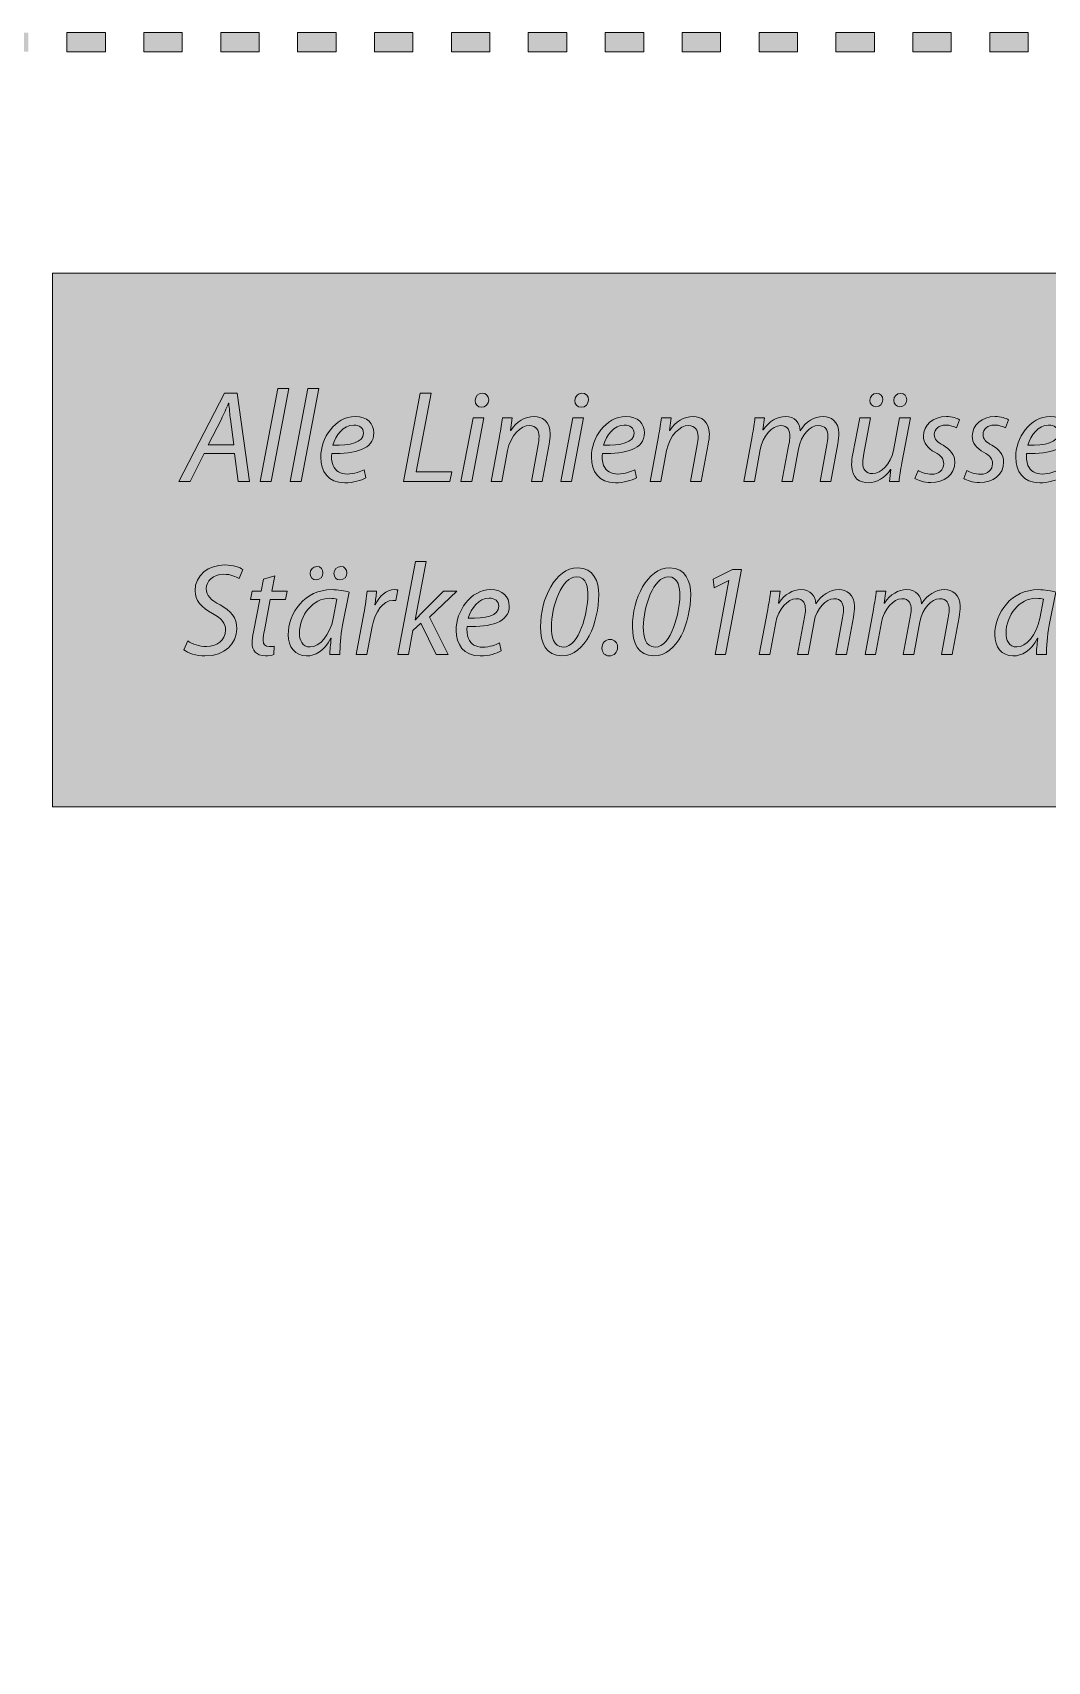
# Model space of a CAD drawing. Header units: inches. Extents: x 0 to 395, y 0 to 191.
# Drawn here: x 244.4 to 281.7, y 95.6 to 155.4 of the extents above; entities that cross this region are included whole.
import ezdxf

# ---------------------------------------------------------------- set-up
doc = ezdxf.new("R2010")
doc.units = ezdxf.units.IN
doc.header["$MEASUREMENT"] = 0
doc.layers.add('Template', color=7, linetype='Continuous')

# ---------------------------------------------------------------- blocks, each defined once
blk = doc.blocks.new('block 32')
at = {"layer": 'Template', "lineweight": 0}
for points in [[(252.779, 138.909), (253.428, 142.318), (253.826, 142.318), (253.178, 138.909), (252.779, 138.909)], [(253.878, 138.909), (254.527, 142.318), (254.925, 142.318), (254.277, 138.909), (253.878, 138.909)], [(250.721, 139.932), (250.207, 138.909), (249.784, 138.909), (251.46, 142.145), (251.926, 142.145), (252.377, 138.909), (251.969, 138.909), (251.834, 139.932), (250.721, 139.932)], [(258.649, 142.145), (259.048, 142.145), (258.496, 139.255), (259.802, 139.255), (259.735, 138.909), (258.035, 138.909), (258.649, 142.145)], [(260.142, 138.909), (260.588, 141.233), (260.982, 141.233), (260.54, 138.909), (260.142, 138.909)], [(263.804, 138.909), (264.251, 141.233), (264.644, 141.233), (264.203, 138.909), (263.804, 138.909)], [(269.978, 135.277), (269.969, 135.277), (269.436, 135.008), (269.393, 135.325), (270.103, 135.68), (270.439, 135.68), (269.849, 132.559), (269.465, 132.559), (269.978, 135.277)]]:
    blk.add_lwpolyline(points, dxfattribs=at)
for points, knots in [([(251.805, 140.249), (251.805, 140.249), (251.681, 141.185), (251.681, 141.185), (251.661, 141.353), (251.638, 141.593), (251.623, 141.78), (251.623, 141.78), (251.614, 141.78), (251.614, 141.78), (251.527, 141.588), (251.445, 141.387), (251.349, 141.19), (251.349, 141.19), (250.865, 140.249), (250.865, 140.249), (250.865, 140.249), (251.805, 140.249), (251.805, 140.249)], [0, 0, 0, 0, 1, 1, 1, 2, 2, 2, 3, 3, 3, 4, 4, 4, 5, 5, 5, 6, 6, 6, 6]), ([(260.66, 141.876), (260.665, 142.03), (260.781, 142.145), (260.92, 142.145), (261.064, 142.145), (261.16, 142.04), (261.16, 141.896), (261.155, 141.737), (261.045, 141.627), (260.886, 141.627), (260.747, 141.627), (260.66, 141.732), (260.66, 141.876)], [0, 0, 0, 0, 1, 1, 1, 2, 2, 2, 3, 3, 3, 4, 4, 4, 4]), ([(264.323, 141.876), (264.327, 142.03), (264.443, 142.145), (264.582, 142.145), (264.726, 142.145), (264.822, 142.04), (264.822, 141.896), (264.817, 141.737), (264.707, 141.627), (264.549, 141.627), (264.409, 141.627), (264.323, 141.732), (264.323, 141.876)], [0, 0, 0, 0, 1, 1, 1, 2, 2, 2, 3, 3, 3, 4, 4, 4, 4]), ([(275.146, 141.881), (275.146, 142.025), (275.257, 142.136), (275.396, 142.136), (275.535, 142.136), (275.622, 142.03), (275.622, 141.9), (275.622, 141.761), (275.521, 141.646), (275.372, 141.646), (275.242, 141.646), (275.146, 141.747), (275.146, 141.881)], [0, 0, 0, 0, 1, 1, 1, 2, 2, 2, 3, 3, 3, 4, 4, 4, 4]), ([(276.025, 141.881), (276.025, 142.025), (276.135, 142.136), (276.275, 142.136), (276.414, 142.136), (276.5, 142.03), (276.5, 141.9), (276.5, 141.761), (276.4, 141.646), (276.246, 141.646), (276.116, 141.646), (276.025, 141.747), (276.025, 141.881)], [0, 0, 0, 0, 1, 1, 1, 2, 2, 2, 3, 3, 3, 4, 4, 4, 4]), ([(256.648, 139.039), (256.476, 138.943), (256.192, 138.856), (255.88, 138.856), (255.265, 138.856), (254.997, 139.279), (254.997, 139.792), (254.997, 140.494), (255.515, 141.286), (256.264, 141.286), (256.706, 141.286), (256.946, 141.022), (256.946, 140.686), (256.946, 140.076), (256.26, 139.917), (255.4, 139.932), (255.381, 139.831), (255.395, 139.615), (255.448, 139.49), (255.539, 139.279), (255.726, 139.178), (255.966, 139.178), (256.24, 139.178), (256.447, 139.26), (256.591, 139.336), (256.591, 139.336), (256.648, 139.039), (256.648, 139.039)], [0, 0, 0, 0, 1, 1, 1, 2, 2, 2, 3, 3, 3, 4, 4, 4, 5, 5, 5, 6, 6, 6, 7, 7, 7, 8, 8, 8, 9, 9, 9, 9]), ([(261.246, 138.909), (261.246, 138.909), (261.553, 140.556), (261.553, 140.556), (261.606, 140.815), (261.64, 141.041), (261.664, 141.233), (261.664, 141.233), (262.019, 141.233), (262.019, 141.233), (262.019, 141.233), (261.961, 140.777), (261.961, 140.777), (261.961, 140.777), (261.971, 140.777), (261.971, 140.777), (262.177, 141.103), (262.494, 141.286), (262.83, 141.286), (263.109, 141.286), (263.421, 141.127), (263.421, 140.642), (263.421, 140.537), (263.402, 140.393), (263.378, 140.268), (263.378, 140.268), (263.118, 138.909), (263.118, 138.909), (263.118, 138.909), (262.725, 138.909), (262.725, 138.909), (262.725, 138.909), (262.979, 140.253), (262.979, 140.253), (262.993, 140.345), (263.008, 140.45), (263.008, 140.551), (263.008, 140.782), (262.917, 140.955), (262.643, 140.955), (262.36, 140.955), (261.956, 140.614), (261.851, 140.037), (261.851, 140.037), (261.64, 138.909), (261.64, 138.909), (261.64, 138.909), (261.246, 138.909), (261.246, 138.909)], [0, 0, 0, 0, 1, 1, 1, 2, 2, 2, 3, 3, 3, 4, 4, 4, 5, 5, 5, 6, 6, 6, 7, 7, 7, 8, 8, 8, 9, 9, 9, 10, 10, 10, 11, 11, 11, 12, 12, 12, 13, 13, 13, 14, 14, 14, 15, 15, 15, 16, 16, 16, 16]), ([(266.579, 139.039), (266.406, 138.943), (266.123, 138.856), (265.81, 138.856), (265.196, 138.856), (264.927, 139.279), (264.927, 139.792), (264.927, 140.494), (265.446, 141.286), (266.195, 141.286), (266.637, 141.286), (266.877, 141.022), (266.877, 140.686), (266.877, 140.076), (266.19, 139.917), (265.331, 139.932), (265.311, 139.831), (265.326, 139.615), (265.378, 139.49), (265.47, 139.279), (265.657, 139.178), (265.897, 139.178), (266.171, 139.178), (266.377, 139.26), (266.521, 139.336), (266.521, 139.336), (266.579, 139.039), (266.579, 139.039)], [0, 0, 0, 0, 1, 1, 1, 2, 2, 2, 3, 3, 3, 4, 4, 4, 5, 5, 5, 6, 6, 6, 7, 7, 7, 8, 8, 8, 9, 9, 9, 9]), ([(267.082, 138.909), (267.082, 138.909), (267.389, 140.556), (267.389, 140.556), (267.442, 140.815), (267.476, 141.041), (267.5, 141.233), (267.5, 141.233), (267.855, 141.233), (267.855, 141.233), (267.855, 141.233), (267.798, 140.777), (267.798, 140.777), (267.798, 140.777), (267.807, 140.777), (267.807, 140.777), (268.014, 141.103), (268.331, 141.286), (268.667, 141.286), (268.945, 141.286), (269.257, 141.127), (269.257, 140.642), (269.257, 140.537), (269.238, 140.393), (269.214, 140.268), (269.214, 140.268), (268.955, 138.909), (268.955, 138.909), (268.955, 138.909), (268.561, 138.909), (268.561, 138.909), (268.561, 138.909), (268.816, 140.253), (268.816, 140.253), (268.83, 140.345), (268.844, 140.45), (268.844, 140.551), (268.844, 140.782), (268.753, 140.955), (268.479, 140.955), (268.196, 140.955), (267.793, 140.614), (267.687, 140.037), (267.687, 140.037), (267.476, 138.909), (267.476, 138.909), (267.476, 138.909), (267.082, 138.909), (267.082, 138.909)], [0, 0, 0, 0, 1, 1, 1, 2, 2, 2, 3, 3, 3, 4, 4, 4, 5, 5, 5, 6, 6, 6, 7, 7, 7, 8, 8, 8, 9, 9, 9, 10, 10, 10, 11, 11, 11, 12, 12, 12, 13, 13, 13, 14, 14, 14, 15, 15, 15, 16, 16, 16, 16]), ([(270.519, 138.909), (270.519, 138.909), (270.826, 140.556), (270.826, 140.556), (270.874, 140.815), (270.908, 141.041), (270.932, 141.233), (270.932, 141.233), (271.282, 141.233), (271.282, 141.233), (271.282, 141.233), (271.225, 140.796), (271.225, 140.796), (271.225, 140.796), (271.234, 140.796), (271.234, 140.796), (271.45, 141.122), (271.743, 141.286), (272.051, 141.286), (272.406, 141.286), (272.574, 141.06), (272.593, 140.767), (272.8, 141.103), (273.098, 141.281), (273.443, 141.286), (273.712, 141.286), (274.01, 141.113), (274.01, 140.676), (274.01, 140.57), (273.995, 140.412), (273.971, 140.282), (273.971, 140.282), (273.712, 138.909), (273.712, 138.909), (273.712, 138.909), (273.323, 138.909), (273.323, 138.909), (273.323, 138.909), (273.573, 140.249), (273.573, 140.249), (273.592, 140.34), (273.606, 140.455), (273.606, 140.551), (273.606, 140.796), (273.515, 140.955), (273.256, 140.955), (272.968, 140.955), (272.622, 140.618), (272.526, 140.1), (272.526, 140.1), (272.305, 138.909), (272.305, 138.909), (272.305, 138.909), (271.921, 138.909), (271.921, 138.909), (271.921, 138.909), (272.18, 140.273), (272.18, 140.273), (272.199, 140.378), (272.209, 140.465), (272.209, 140.556), (272.209, 140.753), (272.156, 140.955), (271.863, 140.955), (271.575, 140.955), (271.21, 140.57), (271.119, 140.076), (271.119, 140.076), (270.908, 138.909), (270.908, 138.909), (270.908, 138.909), (270.519, 138.909), (270.519, 138.909)], [0, 0, 0, 0, 1, 1, 1, 2, 2, 2, 3, 3, 3, 4, 4, 4, 5, 5, 5, 6, 6, 6, 7, 7, 7, 8, 8, 8, 9, 9, 9, 10, 10, 10, 11, 11, 11, 12, 12, 12, 13, 13, 13, 14, 14, 14, 15, 15, 15, 16, 16, 16, 17, 17, 17, 18, 18, 18, 19, 19, 19, 20, 20, 20, 21, 21, 21, 22, 22, 22, 23, 23, 23, 24, 24, 24, 24]), ([(276.635, 141.233), (276.635, 141.233), (276.323, 139.586), (276.323, 139.586), (276.27, 139.327), (276.241, 139.101), (276.217, 138.909), (276.217, 138.909), (275.862, 138.909), (275.862, 138.909), (275.862, 138.909), (275.919, 139.346), (275.919, 139.346), (275.919, 139.346), (275.91, 139.346), (275.91, 139.346), (275.703, 139.043), (275.401, 138.856), (275.094, 138.856), (274.796, 138.856), (274.479, 139), (274.479, 139.528), (274.479, 139.639), (274.493, 139.769), (274.522, 139.922), (274.522, 139.922), (274.777, 141.233), (274.777, 141.233), (274.777, 141.233), (275.17, 141.233), (275.17, 141.233), (275.17, 141.233), (274.926, 139.936), (274.926, 139.936), (274.901, 139.807), (274.887, 139.697), (274.887, 139.596), (274.887, 139.355), (274.983, 139.192), (275.257, 139.192), (275.545, 139.192), (275.915, 139.533), (276.011, 140.042), (276.011, 140.042), (276.236, 141.233), (276.236, 141.233), (276.236, 141.233), (276.635, 141.233), (276.635, 141.233)], [0, 0, 0, 0, 1, 1, 1, 2, 2, 2, 3, 3, 3, 4, 4, 4, 5, 5, 5, 6, 6, 6, 7, 7, 7, 8, 8, 8, 9, 9, 9, 10, 10, 10, 11, 11, 11, 12, 12, 12, 13, 13, 13, 14, 14, 14, 15, 15, 15, 16, 16, 16, 16]), ([(276.917, 139.312), (277.027, 139.245), (277.224, 139.168), (277.416, 139.168), (277.685, 139.168), (277.858, 139.341), (277.858, 139.548), (277.858, 139.73), (277.777, 139.841), (277.532, 139.975), (277.263, 140.124), (277.114, 140.33), (277.114, 140.57), (277.114, 140.974), (277.465, 141.286), (277.954, 141.286), (278.166, 141.286), (278.353, 141.228), (278.439, 141.171), (278.439, 141.171), (278.329, 140.868), (278.329, 140.868), (278.247, 140.916), (278.098, 140.974), (277.925, 140.974), (277.685, 140.974), (277.512, 140.825), (277.512, 140.623), (277.512, 140.455), (277.623, 140.349), (277.834, 140.234), (278.094, 140.09), (278.266, 139.884), (278.266, 139.624), (278.266, 139.135), (277.873, 138.861), (277.383, 138.861), (277.133, 138.866), (276.907, 138.938), (276.802, 139.019), (276.802, 139.019), (276.917, 139.312), (276.917, 139.312)], [0, 0, 0, 0, 1, 1, 1, 2, 2, 2, 3, 3, 3, 4, 4, 4, 5, 5, 5, 6, 6, 6, 7, 7, 7, 8, 8, 8, 9, 9, 9, 10, 10, 10, 11, 11, 11, 12, 12, 12, 13, 13, 13, 14, 14, 14, 14]), ([(278.708, 139.312), (278.818, 139.245), (279.015, 139.168), (279.207, 139.168), (279.476, 139.168), (279.649, 139.341), (279.649, 139.548), (279.649, 139.73), (279.567, 139.841), (279.322, 139.975), (279.053, 140.124), (278.904, 140.33), (278.904, 140.57), (278.904, 140.974), (279.255, 141.286), (279.745, 141.286), (279.956, 141.286), (280.143, 141.228), (280.23, 141.171), (280.23, 141.171), (280.119, 140.868), (280.119, 140.868), (280.038, 140.916), (279.889, 140.974), (279.716, 140.974), (279.476, 140.974), (279.303, 140.825), (279.303, 140.623), (279.303, 140.455), (279.413, 140.349), (279.625, 140.234), (279.884, 140.09), (280.057, 139.884), (280.057, 139.624), (280.057, 139.135), (279.663, 138.861), (279.173, 138.861), (278.924, 138.866), (278.698, 138.938), (278.592, 139.019), (278.592, 139.019), (278.708, 139.312), (278.708, 139.312)], [0, 0, 0, 0, 1, 1, 1, 2, 2, 2, 3, 3, 3, 4, 4, 4, 5, 5, 5, 6, 6, 6, 7, 7, 7, 8, 8, 8, 9, 9, 9, 10, 10, 10, 11, 11, 11, 12, 12, 12, 13, 13, 13, 14, 14, 14, 14]), ([(282.15, 139.039), (281.977, 138.943), (281.693, 138.856), (281.381, 138.856), (280.767, 138.856), (280.498, 139.279), (280.498, 139.792), (280.498, 140.494), (281.016, 141.286), (281.765, 141.286), (282.207, 141.286), (282.448, 141.022), (282.448, 140.686), (282.448, 140.076), (281.761, 139.917), (280.901, 139.932), (280.882, 139.831), (280.897, 139.615), (280.949, 139.49), (281.041, 139.279), (281.228, 139.178), (281.468, 139.178), (281.742, 139.178), (281.948, 139.26), (282.092, 139.336), (282.092, 139.336), (282.15, 139.039), (282.15, 139.039)], [0, 0, 0, 0, 1, 1, 1, 2, 2, 2, 3, 3, 3, 4, 4, 4, 5, 5, 5, 6, 6, 6, 7, 7, 7, 8, 8, 8, 9, 9, 9, 9]), ([(256.207, 140.974), (255.827, 140.974), (255.544, 140.604), (255.443, 140.239), (256.072, 140.23), (256.562, 140.316), (256.562, 140.681), (256.562, 140.868), (256.418, 140.974), (256.207, 140.974)], [0, 0, 0, 0, 1, 1, 1, 2, 2, 2, 3, 3, 3, 3]), ([(266.137, 140.974), (265.758, 140.974), (265.475, 140.604), (265.374, 140.239), (266.003, 140.23), (266.493, 140.316), (266.493, 140.681), (266.493, 140.868), (266.348, 140.974), (266.137, 140.974)], [0, 0, 0, 0, 1, 1, 1, 2, 2, 2, 3, 3, 3, 3]), ([(281.708, 140.974), (281.329, 140.974), (281.045, 140.604), (280.944, 140.239), (281.573, 140.23), (282.063, 140.316), (282.063, 140.681), (282.063, 140.868), (281.919, 140.974), (281.708, 140.974)], [0, 0, 0, 0, 1, 1, 1, 2, 2, 2, 3, 3, 3, 3]), ([(250.115, 133.058), (250.293, 132.938), (250.533, 132.852), (250.802, 132.852), (251.167, 132.852), (251.503, 133.068), (251.503, 133.457), (251.503, 133.697), (251.369, 133.88), (251.028, 134.062), (250.615, 134.288), (250.384, 134.547), (250.384, 134.893), (250.384, 135.474), (250.884, 135.843), (251.479, 135.843), (251.796, 135.843), (252.031, 135.752), (252.142, 135.675), (252.142, 135.675), (251.998, 135.349), (251.998, 135.349), (251.897, 135.411), (251.695, 135.502), (251.436, 135.502), (251.037, 135.502), (250.797, 135.238), (250.797, 134.974), (250.797, 134.71), (250.96, 134.561), (251.301, 134.374), (251.7, 134.158), (251.916, 133.903), (251.916, 133.505), (251.916, 132.948), (251.479, 132.506), (250.749, 132.506), (250.427, 132.511), (250.106, 132.612), (249.971, 132.732), (249.971, 132.732), (250.115, 133.058), (250.115, 133.058)], [0, 0, 0, 0, 1, 1, 1, 2, 2, 2, 3, 3, 3, 4, 4, 4, 5, 5, 5, 6, 6, 6, 7, 7, 7, 8, 8, 8, 9, 9, 9, 10, 10, 10, 11, 11, 11, 12, 12, 12, 13, 13, 13, 14, 14, 14, 14]), ([(254.604, 135.531), (254.604, 135.675), (254.714, 135.786), (254.853, 135.786), (254.993, 135.786), (255.079, 135.68), (255.079, 135.55), (255.079, 135.411), (254.978, 135.296), (254.83, 135.296), (254.7, 135.296), (254.604, 135.397), (254.604, 135.531)], [0, 0, 0, 0, 1, 1, 1, 2, 2, 2, 3, 3, 3, 4, 4, 4, 4]), ([(255.482, 135.531), (255.482, 135.675), (255.593, 135.786), (255.732, 135.786), (255.871, 135.786), (255.958, 135.68), (255.958, 135.55), (255.958, 135.411), (255.857, 135.296), (255.703, 135.296), (255.574, 135.296), (255.482, 135.397), (255.482, 135.531)], [0, 0, 0, 0, 1, 1, 1, 2, 2, 2, 3, 3, 3, 4, 4, 4, 4]), ([(257.82, 132.559), (257.82, 132.559), (258.468, 135.968), (258.468, 135.968), (258.468, 135.968), (258.867, 135.968), (258.867, 135.968), (258.867, 135.968), (258.458, 133.831), (258.458, 133.831), (258.458, 133.831), (258.468, 133.831), (258.468, 133.831), (258.535, 133.913), (258.622, 134.004), (258.684, 134.067), (258.684, 134.067), (259.5, 134.883), (259.5, 134.883), (259.5, 134.883), (259.995, 134.883), (259.995, 134.883), (259.995, 134.883), (258.982, 133.927), (258.982, 133.927), (258.982, 133.927), (259.673, 132.559), (259.673, 132.559), (259.673, 132.559), (259.236, 132.559), (259.236, 132.559), (259.236, 132.559), (258.674, 133.707), (258.674, 133.707), (258.674, 133.707), (258.381, 133.442), (258.381, 133.442), (258.381, 133.442), (258.213, 132.559), (258.213, 132.559), (258.213, 132.559), (257.82, 132.559), (257.82, 132.559)], [0, 0, 0, 0, 1, 1, 1, 2, 2, 2, 3, 3, 3, 4, 4, 4, 5, 5, 5, 6, 6, 6, 7, 7, 7, 8, 8, 8, 9, 9, 9, 10, 10, 10, 11, 11, 11, 12, 12, 12, 13, 13, 13, 14, 14, 14, 14]), ([(265.198, 134.753), (265.198, 133.731), (264.718, 132.506), (263.844, 132.506), (263.268, 132.506), (263.061, 132.977), (263.061, 133.577), (263.061, 134.614), (263.604, 135.733), (264.425, 135.733), (265.02, 135.733), (265.198, 135.238), (265.198, 134.753)], [0, 0, 0, 0, 1, 1, 1, 2, 2, 2, 3, 3, 3, 4, 4, 4, 4]), ([(268.572, 134.753), (268.572, 133.731), (268.092, 132.506), (267.218, 132.506), (266.642, 132.506), (266.435, 132.977), (266.435, 133.577), (266.435, 134.614), (266.978, 135.733), (267.799, 135.733), (268.395, 135.733), (268.572, 135.238), (268.572, 134.753)], [0, 0, 0, 0, 1, 1, 1, 2, 2, 2, 3, 3, 3, 4, 4, 4, 4]), ([(253.313, 135.44), (253.313, 135.44), (253.207, 134.883), (253.207, 134.883), (253.207, 134.883), (253.764, 134.883), (253.764, 134.883), (253.764, 134.883), (253.702, 134.571), (253.702, 134.571), (253.702, 134.571), (253.145, 134.571), (253.145, 134.571), (253.145, 134.571), (252.933, 133.442), (252.933, 133.442), (252.904, 133.313), (252.885, 133.193), (252.885, 133.073), (252.885, 132.933), (252.953, 132.847), (253.106, 132.847), (253.178, 132.847), (253.241, 132.852), (253.293, 132.866), (253.293, 132.866), (253.274, 132.554), (253.274, 132.554), (253.202, 132.525), (253.082, 132.511), (252.967, 132.511), (252.616, 132.511), (252.477, 132.722), (252.477, 132.962), (252.477, 133.097), (252.496, 133.226), (252.53, 133.394), (252.53, 133.394), (252.756, 134.571), (252.756, 134.571), (252.756, 134.571), (252.424, 134.571), (252.424, 134.571), (252.424, 134.571), (252.482, 134.883), (252.482, 134.883), (252.482, 134.883), (252.813, 134.883), (252.813, 134.883), (252.813, 134.883), (252.895, 135.315), (252.895, 135.315), (252.895, 135.315), (253.313, 135.44), (253.313, 135.44)], [0, 0, 0, 0, 1, 1, 1, 2, 2, 2, 3, 3, 3, 4, 4, 4, 5, 5, 5, 6, 6, 6, 7, 7, 7, 8, 8, 8, 9, 9, 9, 10, 10, 10, 11, 11, 11, 12, 12, 12, 13, 13, 13, 14, 14, 14, 15, 15, 15, 16, 16, 16, 17, 17, 17, 18, 18, 18, 18]), ([(263.46, 133.558), (263.46, 133.226), (263.522, 132.828), (263.896, 132.828), (264.482, 132.828), (264.799, 134.1), (264.799, 134.729), (264.799, 134.974), (264.766, 135.411), (264.381, 135.411), (263.839, 135.411), (263.46, 134.321), (263.46, 133.558)], [0, 0, 0, 0, 1, 1, 1, 2, 2, 2, 3, 3, 3, 4, 4, 4, 4]), ([(266.834, 133.558), (266.834, 133.226), (266.896, 132.828), (267.271, 132.828), (267.857, 132.828), (268.174, 134.1), (268.174, 134.729), (268.174, 134.974), (268.14, 135.411), (267.756, 135.411), (267.213, 135.411), (266.834, 134.321), (266.834, 133.558)], [0, 0, 0, 0, 1, 1, 1, 2, 2, 2, 3, 3, 3, 4, 4, 4, 4]), ([(255.329, 132.559), (255.329, 132.698), (255.353, 132.919), (255.382, 133.159), (255.382, 133.159), (255.372, 133.159), (255.372, 133.159), (255.122, 132.674), (254.801, 132.506), (254.469, 132.506), (254.057, 132.506), (253.802, 132.833), (253.802, 133.274), (253.802, 134.086), (254.397, 134.936), (255.41, 134.936), (255.636, 134.936), (255.876, 134.897), (256.04, 134.849), (256.04, 134.849), (255.799, 133.635), (255.799, 133.635), (255.723, 133.231), (255.694, 132.818), (255.703, 132.559), (255.703, 132.559), (255.329, 132.559), (255.329, 132.559)], [0, 0, 0, 0, 1, 1, 1, 2, 2, 2, 3, 3, 3, 4, 4, 4, 5, 5, 5, 6, 6, 6, 7, 7, 7, 8, 8, 8, 9, 9, 9, 9]), ([(255.588, 134.585), (255.535, 134.605), (255.449, 134.619), (255.314, 134.619), (254.709, 134.619), (254.215, 133.995), (254.215, 133.347), (254.215, 133.087), (254.306, 132.833), (254.614, 132.833), (254.945, 132.833), (255.338, 133.265), (255.454, 133.884), (255.454, 133.884), (255.588, 134.585), (255.588, 134.585)], [0, 0, 0, 0, 1, 1, 1, 2, 2, 2, 3, 3, 3, 4, 4, 4, 5, 5, 5, 5]), ([(256.298, 132.559), (256.298, 132.559), (256.581, 134.057), (256.581, 134.057), (256.634, 134.36), (256.672, 134.667), (256.696, 134.883), (256.696, 134.883), (257.047, 134.883), (257.047, 134.883), (257.028, 134.72), (257.009, 134.556), (256.984, 134.379), (256.984, 134.379), (256.999, 134.379), (256.999, 134.379), (257.148, 134.696), (257.398, 134.936), (257.71, 134.936), (257.748, 134.936), (257.791, 134.931), (257.825, 134.926), (257.825, 134.926), (257.748, 134.533), (257.748, 134.533), (257.719, 134.537), (257.681, 134.542), (257.638, 134.542), (257.292, 134.542), (256.984, 134.124), (256.884, 133.582), (256.884, 133.582), (256.692, 132.559), (256.692, 132.559), (256.692, 132.559), (256.298, 132.559), (256.298, 132.559)], [0, 0, 0, 0, 1, 1, 1, 2, 2, 2, 3, 3, 3, 4, 4, 4, 5, 5, 5, 6, 6, 6, 7, 7, 7, 8, 8, 8, 9, 9, 9, 10, 10, 10, 11, 11, 11, 12, 12, 12, 12]), ([(261.617, 132.689), (261.444, 132.593), (261.161, 132.506), (260.849, 132.506), (260.234, 132.506), (259.965, 132.929), (259.965, 133.442), (259.965, 134.144), (260.484, 134.936), (261.233, 134.936), (261.675, 134.936), (261.915, 134.672), (261.915, 134.336), (261.915, 133.726), (261.228, 133.567), (260.369, 133.582), (260.349, 133.481), (260.364, 133.265), (260.416, 133.14), (260.508, 132.929), (260.695, 132.828), (260.935, 132.828), (261.209, 132.828), (261.415, 132.91), (261.559, 132.986), (261.559, 132.986), (261.617, 132.689), (261.617, 132.689)], [0, 0, 0, 0, 1, 1, 1, 2, 2, 2, 3, 3, 3, 4, 4, 4, 5, 5, 5, 6, 6, 6, 7, 7, 7, 8, 8, 8, 9, 9, 9, 9]), ([(261.175, 134.624), (260.796, 134.624), (260.513, 134.254), (260.412, 133.889), (261.041, 133.88), (261.531, 133.966), (261.531, 134.331), (261.531, 134.518), (261.386, 134.624), (261.175, 134.624)], [0, 0, 0, 0, 1, 1, 1, 2, 2, 2, 3, 3, 3, 3]), ([(271.091, 132.559), (271.091, 132.559), (271.399, 134.206), (271.399, 134.206), (271.447, 134.465), (271.48, 134.691), (271.505, 134.883), (271.505, 134.883), (271.855, 134.883), (271.855, 134.883), (271.855, 134.883), (271.797, 134.446), (271.797, 134.446), (271.797, 134.446), (271.807, 134.446), (271.807, 134.446), (272.023, 134.772), (272.316, 134.936), (272.623, 134.936), (272.979, 134.936), (273.146, 134.71), (273.166, 134.417), (273.372, 134.753), (273.67, 134.931), (274.016, 134.936), (274.285, 134.936), (274.582, 134.763), (274.582, 134.326), (274.582, 134.22), (274.568, 134.062), (274.544, 133.932), (274.544, 133.932), (274.285, 132.559), (274.285, 132.559), (274.285, 132.559), (273.896, 132.559), (273.896, 132.559), (273.896, 132.559), (274.145, 133.899), (274.145, 133.899), (274.164, 133.99), (274.179, 134.105), (274.179, 134.201), (274.179, 134.446), (274.088, 134.605), (273.829, 134.605), (273.54, 134.605), (273.195, 134.268), (273.099, 133.75), (273.099, 133.75), (272.878, 132.559), (272.878, 132.559), (272.878, 132.559), (272.494, 132.559), (272.494, 132.559), (272.494, 132.559), (272.753, 133.923), (272.753, 133.923), (272.772, 134.028), (272.782, 134.115), (272.782, 134.206), (272.782, 134.403), (272.729, 134.605), (272.436, 134.605), (272.148, 134.605), (271.783, 134.22), (271.692, 133.726), (271.692, 133.726), (271.48, 132.559), (271.48, 132.559), (271.48, 132.559), (271.091, 132.559), (271.091, 132.559)], [0, 0, 0, 0, 1, 1, 1, 2, 2, 2, 3, 3, 3, 4, 4, 4, 5, 5, 5, 6, 6, 6, 7, 7, 7, 8, 8, 8, 9, 9, 9, 10, 10, 10, 11, 11, 11, 12, 12, 12, 13, 13, 13, 14, 14, 14, 15, 15, 15, 16, 16, 16, 17, 17, 17, 18, 18, 18, 19, 19, 19, 20, 20, 20, 21, 21, 21, 22, 22, 22, 23, 23, 23, 24, 24, 24, 24]), ([(274.97, 132.559), (274.97, 132.559), (275.277, 134.206), (275.277, 134.206), (275.325, 134.465), (275.359, 134.691), (275.383, 134.883), (275.383, 134.883), (275.733, 134.883), (275.733, 134.883), (275.733, 134.883), (275.676, 134.446), (275.676, 134.446), (275.676, 134.446), (275.685, 134.446), (275.685, 134.446), (275.902, 134.772), (276.194, 134.936), (276.502, 134.936), (276.857, 134.936), (277.025, 134.71), (277.044, 134.417), (277.251, 134.753), (277.549, 134.931), (277.894, 134.936), (278.163, 134.936), (278.461, 134.763), (278.461, 134.326), (278.461, 134.22), (278.446, 134.062), (278.422, 133.932), (278.422, 133.932), (278.163, 132.559), (278.163, 132.559), (278.163, 132.559), (277.774, 132.559), (277.774, 132.559), (277.774, 132.559), (278.024, 133.899), (278.024, 133.899), (278.043, 133.99), (278.057, 134.105), (278.057, 134.201), (278.057, 134.446), (277.966, 134.605), (277.707, 134.605), (277.419, 134.605), (277.073, 134.268), (276.977, 133.75), (276.977, 133.75), (276.756, 132.559), (276.756, 132.559), (276.756, 132.559), (276.372, 132.559), (276.372, 132.559), (276.372, 132.559), (276.631, 133.923), (276.631, 133.923), (276.65, 134.028), (276.66, 134.115), (276.66, 134.206), (276.66, 134.403), (276.607, 134.605), (276.315, 134.605), (276.026, 134.605), (275.661, 134.22), (275.57, 133.726), (275.57, 133.726), (275.359, 132.559), (275.359, 132.559), (275.359, 132.559), (274.97, 132.559), (274.97, 132.559)], [0, 0, 0, 0, 1, 1, 1, 2, 2, 2, 3, 3, 3, 4, 4, 4, 5, 5, 5, 6, 6, 6, 7, 7, 7, 8, 8, 8, 9, 9, 9, 10, 10, 10, 11, 11, 11, 12, 12, 12, 13, 13, 13, 14, 14, 14, 15, 15, 15, 16, 16, 16, 17, 17, 17, 18, 18, 18, 19, 19, 19, 20, 20, 20, 21, 21, 21, 22, 22, 22, 23, 23, 23, 24, 24, 24, 24]), ([(281.259, 132.559), (281.259, 132.698), (281.283, 132.919), (281.312, 133.159), (281.312, 133.159), (281.302, 133.159), (281.302, 133.159), (281.052, 132.674), (280.73, 132.506), (280.399, 132.506), (279.986, 132.506), (279.732, 132.833), (279.732, 133.274), (279.732, 134.086), (280.327, 134.936), (281.34, 134.936), (281.566, 134.936), (281.806, 134.897), (281.969, 134.849), (281.969, 134.849), (281.729, 133.635), (281.729, 133.635), (281.652, 133.231), (281.623, 132.818), (281.633, 132.559), (281.633, 132.559), (281.259, 132.559), (281.259, 132.559)], [0, 0, 0, 0, 1, 1, 1, 2, 2, 2, 3, 3, 3, 4, 4, 4, 5, 5, 5, 6, 6, 6, 7, 7, 7, 8, 8, 8, 9, 9, 9, 9]), ([(281.518, 134.585), (281.465, 134.605), (281.379, 134.619), (281.244, 134.619), (280.639, 134.619), (280.145, 133.995), (280.145, 133.347), (280.145, 133.087), (280.236, 132.833), (280.543, 132.833), (280.874, 132.833), (281.268, 133.265), (281.384, 133.884), (281.384, 133.884), (281.518, 134.585), (281.518, 134.585)], [0, 0, 0, 0, 1, 1, 1, 2, 2, 2, 3, 3, 3, 4, 4, 4, 5, 5, 5, 5]), ([(265.317, 132.789), (265.317, 132.967), (265.442, 133.111), (265.62, 133.111), (265.783, 133.111), (265.888, 132.986), (265.888, 132.823), (265.888, 132.645), (265.764, 132.506), (265.581, 132.506), (265.423, 132.506), (265.317, 132.631), (265.317, 132.789)], [0, 0, 0, 0, 1, 1, 1, 2, 2, 2, 3, 3, 3, 4, 4, 4, 4])]:
    blk.add_open_spline(points, degree=3, knots=knots, dxfattribs=at)
blk = doc.blocks.new('block 9')
at = {"layer": 'Template', "true_color": 0xf6921e}
h = blk.add_hatch(color=30, dxfattribs=at)
h.dxf.hatch_style = 2
h.paths.add_polyline_path([(245.151, 126.971), (310.944, 126.971), (310.944, 146.55), (245.151, 146.55)])
at = {"layer": 'Template', "lineweight": 0}
blk.add_lwpolyline([(245.151, 126.971), (310.944, 126.971), (310.944, 146.55), (245.151, 146.55), (245.151, 126.971)], dxfattribs=at)
at = {"layer": 'Template'}
blk.add_blockref('block 32', (0, 0), dxfattribs=at)
blk = doc.blocks.new('block 33')
at = {"layer": 'Template', "true_color": 0xf6921e}
h = blk.add_hatch(color=30, dxfattribs=at)
h.dxf.hatch_style = 2
h.paths.add_polyline_path([(320.469, -0.205), (318.705, -0.205), (318.705, 0.5), (319.764, 0.5), (319.764, 0.853), (320.469, 0.853)])
h.paths.add_polyline_path([(317.294, -0.205), (315.883, -0.205), (315.883, 0.5), (317.294, 0.5)])
h.paths.add_polyline_path([(314.472, -0.205), (313.061, -0.205), (313.061, 0.5), (314.472, 0.5)])
h.paths.add_polyline_path([(311.65, -0.205), (310.239, -0.205), (310.239, 0.5), (311.65, 0.5)])
h.paths.add_polyline_path([(308.828, -0.205), (307.417, -0.205), (307.417, 0.5), (308.828, 0.5)])
h.paths.add_polyline_path([(306.005, -0.205), (304.594, -0.205), (304.594, 0.5), (306.005, 0.5)])
h.paths.add_polyline_path([(303.183, -0.205), (301.772, -0.205), (301.772, 0.5), (303.183, 0.5)])
h.paths.add_polyline_path([(300.361, -0.205), (298.95, -0.205), (298.95, 0.5), (300.361, 0.5)])
h.paths.add_polyline_path([(297.539, -0.205), (296.128, -0.205), (296.128, 0.5), (297.539, 0.5)])
h.paths.add_polyline_path([(294.717, -0.205), (293.305, -0.205), (293.305, 0.5), (294.717, 0.5)])
h.paths.add_polyline_path([(291.894, -0.205), (290.483, -0.205), (290.483, 0.5), (291.894, 0.5)])
h.paths.add_polyline_path([(289.072, -0.205), (287.661, -0.205), (287.661, 0.5), (289.072, 0.5)])
h.paths.add_polyline_path([(286.25, -0.205), (284.839, -0.205), (284.839, 0.5), (286.25, 0.5)])
h.paths.add_polyline_path([(283.428, -0.205), (282.017, -0.205), (282.017, 0.5), (283.428, 0.5)])
h.paths.add_polyline_path([(280.605, -0.205), (279.194, -0.205), (279.194, 0.5), (280.605, 0.5)])
h.paths.add_polyline_path([(277.783, -0.205), (276.372, -0.205), (276.372, 0.5), (277.783, 0.5)])
h.paths.add_polyline_path([(274.961, -0.205), (273.55, -0.205), (273.55, 0.5), (274.961, 0.5)])
h.paths.add_polyline_path([(272.139, -0.205), (270.728, -0.205), (270.728, 0.5), (272.139, 0.5)])
h.paths.add_polyline_path([(269.317, -0.205), (267.905, -0.205), (267.905, 0.5), (269.317, 0.5)])
h.paths.add_polyline_path([(266.494, -0.205), (265.083, -0.205), (265.083, 0.5), (266.494, 0.5)])
h.paths.add_polyline_path([(263.672, -0.205), (262.261, -0.205), (262.261, 0.5), (263.672, 0.5)])
h.paths.add_polyline_path([(260.85, -0.205), (259.439, -0.205), (259.439, 0.5), (260.85, 0.5)])
h.paths.add_polyline_path([(258.028, -0.205), (256.617, -0.205), (256.617, 0.5), (258.028, 0.5)])
h.paths.add_polyline_path([(255.205, -0.205), (253.794, -0.205), (253.794, 0.5), (255.205, 0.5)])
h.paths.add_polyline_path([(252.383, -0.205), (250.972, -0.205), (250.972, 0.5), (252.383, 0.5)])
h.paths.add_polyline_path([(249.561, -0.205), (248.15, -0.205), (248.15, 0.5), (249.561, 0.5)])
h.paths.add_polyline_path([(246.739, -0.205), (245.328, -0.205), (245.328, 0.5), (246.739, 0.5)])
h.paths.add_polyline_path([(243.917, -0.205), (242.505, -0.205), (242.505, 0.5), (243.917, 0.5)])
h.paths.add_polyline_path([(241.094, -0.205), (239.683, -0.205), (239.683, 0.5), (241.094, 0.5)])
h.paths.add_polyline_path([(238.272, -0.205), (236.861, -0.205), (236.861, 0.5), (238.272, 0.5)])
h.paths.add_polyline_path([(235.45, -0.205), (234.039, -0.205), (234.039, 0.5), (235.45, 0.5)])
h.paths.add_polyline_path([(232.628, -0.205), (231.217, -0.205), (231.217, 0.5), (232.628, 0.5)])
h.paths.add_polyline_path([(229.805, -0.205), (228.394, -0.205), (228.394, 0.5), (229.805, 0.5)])
h.paths.add_polyline_path([(226.983, -0.205), (225.572, -0.205), (225.572, 0.5), (226.983, 0.5)])
h.paths.add_polyline_path([(224.161, -0.205), (222.75, -0.205), (222.75, 0.5), (224.161, 0.5)])
h.paths.add_polyline_path([(221.339, -0.205), (219.928, -0.205), (219.928, 0.5), (221.339, 0.5)])
h.paths.add_polyline_path([(218.517, -0.205), (217.105, -0.205), (217.105, 0.5), (218.517, 0.5)])
h.paths.add_polyline_path([(215.694, -0.205), (214.283, -0.205), (214.283, 0.5), (215.694, 0.5)])
h.paths.add_polyline_path([(212.872, -0.205), (211.461, -0.205), (211.461, 0.5), (212.872, 0.5)])
h.paths.add_polyline_path([(210.05, -0.205), (208.639, -0.205), (208.639, 0.5), (210.05, 0.5)])
h.paths.add_polyline_path([(207.228, -0.205), (205.817, -0.205), (205.817, 0.5), (207.228, 0.5)])
h.paths.add_polyline_path([(204.405, -0.205), (202.994, -0.205), (202.994, 0.5), (204.405, 0.5)])
h.paths.add_polyline_path([(201.583, -0.205), (200.172, -0.205), (200.172, 0.5), (201.583, 0.5)])
h.paths.add_polyline_path([(198.761, -0.205), (197.703, -0.205), (197.703, 0.853), (198.408, 0.853), (198.408, 0.5), (198.761, 0.5)])
h.paths.add_polyline_path([(320.469, 2.264), (319.764, 2.264), (319.764, 3.675), (320.469, 3.675)])
h.paths.add_polyline_path([(198.408, 2.264), (197.703, 2.264), (197.703, 3.675), (198.408, 3.675)])
h.paths.add_polyline_path([(320.469, 5.086), (319.764, 5.086), (319.764, 6.497), (320.469, 6.497)])
h.paths.add_polyline_path([(198.408, 5.086), (197.703, 5.086), (197.703, 6.497), (198.408, 6.497)])
h.paths.add_polyline_path([(320.469, 7.909), (319.764, 7.909), (319.764, 9.32), (320.469, 9.32)])
h.paths.add_polyline_path([(198.408, 7.909), (197.703, 7.909), (197.703, 9.32), (198.408, 9.32)])
h.paths.add_polyline_path([(320.469, 10.731), (319.764, 10.731), (319.764, 12.142), (320.469, 12.142)])
h.paths.add_polyline_path([(198.408, 10.731), (197.703, 10.731), (197.703, 12.142), (198.408, 12.142)])
h.paths.add_polyline_path([(320.469, 13.553), (319.764, 13.553), (319.764, 14.964), (320.469, 14.964)])
h.paths.add_polyline_path([(198.408, 13.553), (197.703, 13.553), (197.703, 14.964), (198.408, 14.964)])
h.paths.add_polyline_path([(320.469, 16.375), (319.764, 16.375), (319.764, 17.786), (320.469, 17.786)])
h.paths.add_polyline_path([(198.408, 16.375), (197.703, 16.375), (197.703, 17.786), (198.408, 17.786)])
h.paths.add_polyline_path([(320.469, 19.197), (319.764, 19.197), (319.764, 20.609), (320.469, 20.609)])
h.paths.add_polyline_path([(198.408, 19.197), (197.703, 19.197), (197.703, 20.609), (198.408, 20.609)])
h.paths.add_polyline_path([(320.469, 22.02), (319.764, 22.02), (319.764, 23.431), (320.469, 23.431)])
h.paths.add_polyline_path([(198.408, 22.02), (197.703, 22.02), (197.703, 23.431), (198.408, 23.431)])
h.paths.add_polyline_path([(320.469, 24.842), (319.764, 24.842), (319.764, 26.253), (320.469, 26.253)])
h.paths.add_polyline_path([(198.408, 24.842), (197.703, 24.842), (197.703, 26.253), (198.408, 26.253)])
h.paths.add_polyline_path([(320.469, 27.664), (319.764, 27.664), (319.764, 29.075), (320.469, 29.075)])
h.paths.add_polyline_path([(198.408, 27.664), (197.703, 27.664), (197.703, 29.075), (198.408, 29.075)])
h.paths.add_polyline_path([(320.469, 30.486), (319.764, 30.486), (319.764, 31.897), (320.469, 31.897)])
h.paths.add_polyline_path([(198.408, 30.486), (197.703, 30.486), (197.703, 31.897), (198.408, 31.897)])
h.paths.add_polyline_path([(320.469, 33.309), (319.764, 33.309), (319.764, 34.72), (320.469, 34.72)])
h.paths.add_polyline_path([(198.408, 33.309), (197.703, 33.309), (197.703, 34.72), (198.408, 34.72)])
h.paths.add_polyline_path([(320.469, 36.131), (319.764, 36.131), (319.764, 37.542), (320.469, 37.542)])
h.paths.add_polyline_path([(198.408, 36.131), (197.703, 36.131), (197.703, 37.542), (198.408, 37.542)])
h.paths.add_polyline_path([(320.469, 38.953), (319.764, 38.953), (319.764, 40.364), (320.469, 40.364)])
h.paths.add_polyline_path([(198.408, 38.953), (197.703, 38.953), (197.703, 40.364), (198.408, 40.364)])
h.paths.add_polyline_path([(320.469, 41.775), (319.764, 41.775), (319.764, 43.186), (320.469, 43.186)])
h.paths.add_polyline_path([(198.408, 41.775), (197.703, 41.775), (197.703, 43.186), (198.408, 43.186)])
h.paths.add_polyline_path([(320.469, 44.597), (319.764, 44.597), (319.764, 46.009), (320.469, 46.009)])
h.paths.add_polyline_path([(198.408, 44.597), (197.703, 44.597), (197.703, 46.009), (198.408, 46.009)])
h.paths.add_polyline_path([(320.469, 47.42), (319.764, 47.42), (319.764, 48.831), (320.469, 48.831)])
h.paths.add_polyline_path([(198.408, 47.42), (197.703, 47.42), (197.703, 48.831), (198.408, 48.831)])
h.paths.add_polyline_path([(320.469, 50.242), (319.764, 50.242), (319.764, 51.653), (320.469, 51.653)])
h.paths.add_polyline_path([(198.408, 50.242), (197.703, 50.242), (197.703, 51.653), (198.408, 51.653)])
h.paths.add_polyline_path([(320.469, 53.064), (319.764, 53.064), (319.764, 54.475), (320.469, 54.475)])
h.paths.add_polyline_path([(198.408, 53.064), (197.703, 53.064), (197.703, 54.475), (198.408, 54.475)])
h.paths.add_polyline_path([(320.469, 55.886), (319.764, 55.886), (319.764, 57.297), (320.469, 57.297)])
h.paths.add_polyline_path([(198.408, 55.886), (197.703, 55.886), (197.703, 57.297), (198.408, 57.297)])
h.paths.add_polyline_path([(320.469, 58.709), (319.764, 58.709), (319.764, 60.12), (320.469, 60.12)])
h.paths.add_polyline_path([(198.408, 58.709), (197.703, 58.709), (197.703, 60.12), (198.408, 60.12)])
h.paths.add_polyline_path([(320.469, 61.531), (319.764, 61.531), (319.764, 62.942), (320.469, 62.942)])
h.paths.add_polyline_path([(198.408, 61.531), (197.703, 61.531), (197.703, 62.942), (198.408, 62.942)])
h.paths.add_polyline_path([(320.469, 64.353), (319.764, 64.353), (319.764, 65.764), (320.469, 65.764)])
h.paths.add_polyline_path([(198.408, 64.353), (197.703, 64.353), (197.703, 65.764), (198.408, 65.764)])
h.paths.add_polyline_path([(320.469, 67.175), (319.764, 67.175), (319.764, 68.586), (320.469, 68.586)])
h.paths.add_polyline_path([(198.408, 67.175), (197.703, 67.175), (197.703, 68.586), (198.408, 68.586)])
h.paths.add_polyline_path([(320.469, 69.997), (319.764, 69.997), (319.764, 71.409), (320.469, 71.409)])
h.paths.add_polyline_path([(198.408, 69.997), (197.703, 69.997), (197.703, 71.409), (198.408, 71.409)])
h.paths.add_polyline_path([(320.469, 72.82), (319.764, 72.82), (319.764, 74.231), (320.469, 74.231)])
h.paths.add_polyline_path([(198.408, 72.82), (197.703, 72.82), (197.703, 74.231), (198.408, 74.231)])
h.paths.add_polyline_path([(320.469, 75.642), (319.764, 75.642), (319.764, 77.053), (320.469, 77.053)])
h.paths.add_polyline_path([(198.408, 75.642), (197.703, 75.642), (197.703, 77.053), (198.408, 77.053)])
h.paths.add_polyline_path([(320.469, 78.464), (319.764, 78.464), (319.764, 79.875), (320.469, 79.875)])
h.paths.add_polyline_path([(198.408, 78.464), (197.703, 78.464), (197.703, 79.875), (198.408, 79.875)])
h.paths.add_polyline_path([(320.469, 81.286), (319.764, 81.286), (319.764, 82.697), (320.469, 82.697)])
h.paths.add_polyline_path([(198.408, 81.286), (197.703, 81.286), (197.703, 82.697), (198.408, 82.697)])
h.paths.add_polyline_path([(320.469, 84.109), (319.764, 84.109), (319.764, 85.52), (320.469, 85.52)])
h.paths.add_polyline_path([(198.408, 84.109), (197.703, 84.109), (197.703, 85.52), (198.408, 85.52)])
h.paths.add_polyline_path([(320.469, 86.931), (319.764, 86.931), (319.764, 88.342), (320.469, 88.342)])
h.paths.add_polyline_path([(198.408, 86.931), (197.703, 86.931), (197.703, 88.342), (198.408, 88.342)])
h.paths.add_polyline_path([(320.469, 89.753), (319.764, 89.753), (319.764, 91.164), (320.469, 91.164)])
h.paths.add_polyline_path([(198.408, 89.753), (197.703, 89.753), (197.703, 91.164), (198.408, 91.164)])
h.paths.add_polyline_path([(320.469, 92.575), (319.764, 92.575), (319.764, 93.986), (320.469, 93.986)])
h.paths.add_polyline_path([(198.408, 92.575), (197.703, 92.575), (197.703, 93.986), (198.408, 93.986)])
h.paths.add_polyline_path([(198.408, 95.397), (197.703, 95.397), (197.703, 96.809), (198.408, 96.809)])
h.paths.add_polyline_path([(320.469, 95.397), (319.764, 95.397), (319.764, 96.809), (320.469, 96.809)])
h.paths.add_polyline_path([(320.469, 98.22), (319.764, 98.22), (319.764, 99.631), (320.469, 99.631)])
h.paths.add_polyline_path([(198.408, 98.22), (197.703, 98.22), (197.703, 99.631), (198.408, 99.631)])
h.paths.add_polyline_path([(320.469, 101.042), (319.764, 101.042), (319.764, 102.453), (320.469, 102.453)])
h.paths.add_polyline_path([(198.408, 101.042), (197.703, 101.042), (197.703, 102.453), (198.408, 102.453)])
h.paths.add_polyline_path([(320.469, 103.864), (319.764, 103.864), (319.764, 105.275), (320.469, 105.275)])
h.paths.add_polyline_path([(198.408, 103.864), (197.703, 103.864), (197.703, 105.275), (198.408, 105.275)])
h.paths.add_polyline_path([(320.469, 106.686), (319.764, 106.686), (319.764, 108.097), (320.469, 108.097)])
h.paths.add_polyline_path([(198.408, 106.686), (197.703, 106.686), (197.703, 108.097), (198.408, 108.097)])
h.paths.add_polyline_path([(320.469, 109.509), (319.764, 109.509), (319.764, 110.92), (320.469, 110.92)])
h.paths.add_polyline_path([(198.408, 109.509), (197.703, 109.509), (197.703, 110.92), (198.408, 110.92)])
h.paths.add_polyline_path([(320.469, 112.331), (319.764, 112.331), (319.764, 113.742), (320.469, 113.742)])
h.paths.add_polyline_path([(198.408, 112.331), (197.703, 112.331), (197.703, 113.742), (198.408, 113.742)])
h.paths.add_polyline_path([(320.469, 115.153), (319.764, 115.153), (319.764, 116.564), (320.469, 116.564)])
h.paths.add_polyline_path([(198.408, 115.153), (197.703, 115.153), (197.703, 116.564), (198.408, 116.564)])
h.paths.add_polyline_path([(320.469, 117.975), (319.764, 117.975), (319.764, 119.386), (320.469, 119.386)])
h.paths.add_polyline_path([(198.408, 117.975), (197.703, 117.975), (197.703, 119.386), (198.408, 119.386)])
h.paths.add_polyline_path([(320.469, 120.797), (319.764, 120.797), (319.764, 122.209), (320.469, 122.209)])
h.paths.add_polyline_path([(198.408, 120.797), (197.703, 120.797), (197.703, 122.209), (198.408, 122.209)])
h.paths.add_polyline_path([(320.469, 123.62), (319.764, 123.62), (319.764, 125.031), (320.469, 125.031)])
h.paths.add_polyline_path([(198.408, 123.62), (197.703, 123.62), (197.703, 125.031), (198.408, 125.031)])
h.paths.add_polyline_path([(320.469, 126.442), (319.764, 126.442), (319.764, 127.853), (320.469, 127.853)])
h.paths.add_polyline_path([(198.408, 126.442), (197.703, 126.442), (197.703, 127.853), (198.408, 127.853)])
h.paths.add_polyline_path([(320.469, 129.264), (319.764, 129.264), (319.764, 130.675), (320.469, 130.675)])
h.paths.add_polyline_path([(198.408, 129.264), (197.703, 129.264), (197.703, 130.675), (198.408, 130.675)])
h.paths.add_polyline_path([(320.469, 132.086), (319.764, 132.086), (319.764, 133.497), (320.469, 133.497)])
h.paths.add_polyline_path([(198.408, 132.086), (197.703, 132.086), (197.703, 133.497), (198.408, 133.497)])
h.paths.add_polyline_path([(320.469, 134.909), (319.764, 134.909), (319.764, 136.32), (320.469, 136.32)])
h.paths.add_polyline_path([(198.408, 134.909), (197.703, 134.909), (197.703, 136.32), (198.408, 136.32)])
h.paths.add_polyline_path([(320.469, 137.731), (319.764, 137.731), (319.764, 139.142), (320.469, 139.142)])
h.paths.add_polyline_path([(198.408, 137.731), (197.703, 137.731), (197.703, 139.142), (198.408, 139.142)])
h.paths.add_polyline_path([(320.469, 140.553), (319.764, 140.553), (319.764, 141.964), (320.469, 141.964)])
h.paths.add_polyline_path([(198.408, 140.553), (197.703, 140.553), (197.703, 141.964), (198.408, 141.964)])
h.paths.add_polyline_path([(320.469, 143.375), (319.764, 143.375), (319.764, 144.786), (320.469, 144.786)])
h.paths.add_polyline_path([(198.408, 143.375), (197.703, 143.375), (197.703, 144.786), (198.408, 144.786)])
h.paths.add_polyline_path([(320.469, 146.197), (319.764, 146.197), (319.764, 147.609), (320.469, 147.609)])
h.paths.add_polyline_path([(198.408, 146.197), (197.703, 146.197), (197.703, 147.609), (198.408, 147.609)])
h.paths.add_polyline_path([(320.469, 149.02), (319.764, 149.02), (319.764, 150.431), (320.469, 150.431)])
h.paths.add_polyline_path([(198.408, 149.02), (197.703, 149.02), (197.703, 150.431), (198.408, 150.431)])
h.paths.add_polyline_path([(320.469, 151.842), (319.764, 151.842), (319.764, 153.253), (320.469, 153.253)])
h.paths.add_polyline_path([(198.408, 151.842), (197.703, 151.842), (197.703, 153.253), (198.408, 153.253)])
h.paths.add_polyline_path([(320.469, 154.664), (319.058, 154.664), (319.058, 155.37), (320.469, 155.37)])
h.paths.add_polyline_path([(317.647, 154.664), (316.236, 154.664), (316.236, 155.37), (317.647, 155.37)])
h.paths.add_polyline_path([(314.825, 154.664), (313.414, 154.664), (313.414, 155.37), (314.825, 155.37)])
h.paths.add_polyline_path([(312.003, 154.664), (310.592, 154.664), (310.592, 155.37), (312.003, 155.37)])
h.paths.add_polyline_path([(309.18, 154.664), (307.769, 154.664), (307.769, 155.37), (309.18, 155.37)])
h.paths.add_polyline_path([(306.358, 154.664), (304.947, 154.664), (304.947, 155.37), (306.358, 155.37)])
h.paths.add_polyline_path([(303.536, 154.664), (302.125, 154.664), (302.125, 155.37), (303.536, 155.37)])
h.paths.add_polyline_path([(300.714, 154.664), (299.303, 154.664), (299.303, 155.37), (300.714, 155.37)])
h.paths.add_polyline_path([(297.892, 154.664), (296.48, 154.664), (296.48, 155.37), (297.892, 155.37)])
h.paths.add_polyline_path([(295.069, 154.664), (293.658, 154.664), (293.658, 155.37), (295.069, 155.37)])
h.paths.add_polyline_path([(292.247, 154.664), (290.836, 154.664), (290.836, 155.37), (292.247, 155.37)])
h.paths.add_polyline_path([(289.425, 154.664), (288.014, 154.664), (288.014, 155.37), (289.425, 155.37)])
h.paths.add_polyline_path([(286.603, 154.664), (285.192, 154.664), (285.192, 155.37), (286.603, 155.37)])
h.paths.add_polyline_path([(283.78, 154.664), (282.369, 154.664), (282.369, 155.37), (283.78, 155.37)])
h.paths.add_polyline_path([(280.958, 154.664), (279.547, 154.664), (279.547, 155.37), (280.958, 155.37)])
h.paths.add_polyline_path([(278.136, 154.664), (276.725, 154.664), (276.725, 155.37), (278.136, 155.37)])
h.paths.add_polyline_path([(275.314, 154.664), (273.903, 154.664), (273.903, 155.37), (275.314, 155.37)])
h.paths.add_polyline_path([(272.492, 154.664), (271.08, 154.664), (271.08, 155.37), (272.492, 155.37)])
h.paths.add_polyline_path([(269.669, 154.664), (268.258, 154.664), (268.258, 155.37), (269.669, 155.37)])
h.paths.add_polyline_path([(266.847, 154.664), (265.436, 154.664), (265.436, 155.37), (266.847, 155.37)])
h.paths.add_polyline_path([(264.025, 154.664), (262.614, 154.664), (262.614, 155.37), (264.025, 155.37)])
h.paths.add_polyline_path([(261.203, 154.664), (259.792, 154.664), (259.792, 155.37), (261.203, 155.37)])
h.paths.add_polyline_path([(258.38, 154.664), (256.969, 154.664), (256.969, 155.37), (258.38, 155.37)])
h.paths.add_polyline_path([(255.558, 154.664), (254.147, 154.664), (254.147, 155.37), (255.558, 155.37)])
h.paths.add_polyline_path([(252.736, 154.664), (251.325, 154.664), (251.325, 155.37), (252.736, 155.37)])
h.paths.add_polyline_path([(249.914, 154.664), (248.503, 154.664), (248.503, 155.37), (249.914, 155.37)])
h.paths.add_polyline_path([(247.092, 154.664), (245.68, 154.664), (245.68, 155.37), (247.092, 155.37)])
h.paths.add_polyline_path([(244.269, 154.664), (242.858, 154.664), (242.858, 155.37), (244.269, 155.37)])
h.paths.add_polyline_path([(241.447, 154.664), (240.036, 154.664), (240.036, 155.37), (241.447, 155.37)])
h.paths.add_polyline_path([(238.625, 154.664), (237.214, 154.664), (237.214, 155.37), (238.625, 155.37)])
h.paths.add_polyline_path([(235.803, 154.664), (234.392, 154.664), (234.392, 155.37), (235.803, 155.37)])
h.paths.add_polyline_path([(232.98, 154.664), (231.569, 154.664), (231.569, 155.37), (232.98, 155.37)])
h.paths.add_polyline_path([(230.158, 154.664), (228.747, 154.664), (228.747, 155.37), (230.158, 155.37)])
h.paths.add_polyline_path([(227.336, 154.664), (225.925, 154.664), (225.925, 155.37), (227.336, 155.37)])
h.paths.add_polyline_path([(224.514, 154.664), (223.103, 154.664), (223.103, 155.37), (224.514, 155.37)])
h.paths.add_polyline_path([(221.692, 154.664), (220.28, 154.664), (220.28, 155.37), (221.692, 155.37)])
h.paths.add_polyline_path([(218.869, 154.664), (217.458, 154.664), (217.458, 155.37), (218.869, 155.37)])
h.paths.add_polyline_path([(216.047, 154.664), (214.636, 154.664), (214.636, 155.37), (216.047, 155.37)])
h.paths.add_polyline_path([(213.225, 154.664), (211.814, 154.664), (211.814, 155.37), (213.225, 155.37)])
h.paths.add_polyline_path([(210.403, 154.664), (208.992, 154.664), (208.992, 155.37), (210.403, 155.37)])
h.paths.add_polyline_path([(207.58, 154.664), (206.169, 154.664), (206.169, 155.37), (207.58, 155.37)])
h.paths.add_polyline_path([(204.758, 154.664), (203.347, 154.664), (203.347, 155.37), (204.758, 155.37)])
h.paths.add_polyline_path([(201.936, 154.664), (200.525, 154.664), (200.525, 155.37), (201.936, 155.37)])
h.paths.add_polyline_path([(199.114, 154.664), (197.703, 154.664), (197.703, 155.37), (199.114, 155.37)])
at = {"layer": 'Template', "lineweight": 0}
for points in [[(247.092, 154.664), (245.68, 154.664), (245.68, 155.37), (247.092, 155.37), (247.092, 154.664), (247.092, 154.664)], [(249.914, 154.664), (248.503, 154.664), (248.503, 155.37), (249.914, 155.37), (249.914, 154.664), (249.914, 154.664)], [(252.736, 154.664), (251.325, 154.664), (251.325, 155.37), (252.736, 155.37), (252.736, 154.664), (252.736, 154.664)], [(255.558, 154.664), (254.147, 154.664), (254.147, 155.37), (255.558, 155.37), (255.558, 154.664), (255.558, 154.664)], [(258.38, 154.664), (256.969, 154.664), (256.969, 155.37), (258.38, 155.37), (258.38, 154.664), (258.38, 154.664)], [(261.203, 154.664), (259.792, 154.664), (259.792, 155.37), (261.203, 155.37), (261.203, 154.664), (261.203, 154.664)], [(264.025, 154.664), (262.614, 154.664), (262.614, 155.37), (264.025, 155.37), (264.025, 154.664), (264.025, 154.664)], [(266.847, 154.664), (265.436, 154.664), (265.436, 155.37), (266.847, 155.37), (266.847, 154.664), (266.847, 154.664)], [(269.669, 154.664), (268.258, 154.664), (268.258, 155.37), (269.669, 155.37), (269.669, 154.664), (269.669, 154.664)], [(272.492, 154.664), (271.08, 154.664), (271.08, 155.37), (272.492, 155.37), (272.492, 154.664), (272.492, 154.664)], [(275.314, 154.664), (273.903, 154.664), (273.903, 155.37), (275.314, 155.37), (275.314, 154.664), (275.314, 154.664)], [(278.136, 154.664), (276.725, 154.664), (276.725, 155.37), (278.136, 155.37), (278.136, 154.664), (278.136, 154.664)], [(280.958, 154.664), (279.547, 154.664), (279.547, 155.37), (280.958, 155.37), (280.958, 154.664), (280.958, 154.664)]]:
    blk.add_lwpolyline(points, dxfattribs=at)
blk = doc.blocks.new('block 8')
at = {"layer": 'Template'}
for name in ['block 33', 'block 9']:
    blk.add_blockref(name, (0, 0), dxfattribs=at)

msp = doc.modelspace()

# ---------------------------------------------------------------- block references
at = {"layer": 'Template'}
msp.add_blockref('block 8', (0, 0), dxfattribs=at)

doc.saveas('drawing.dxf')
